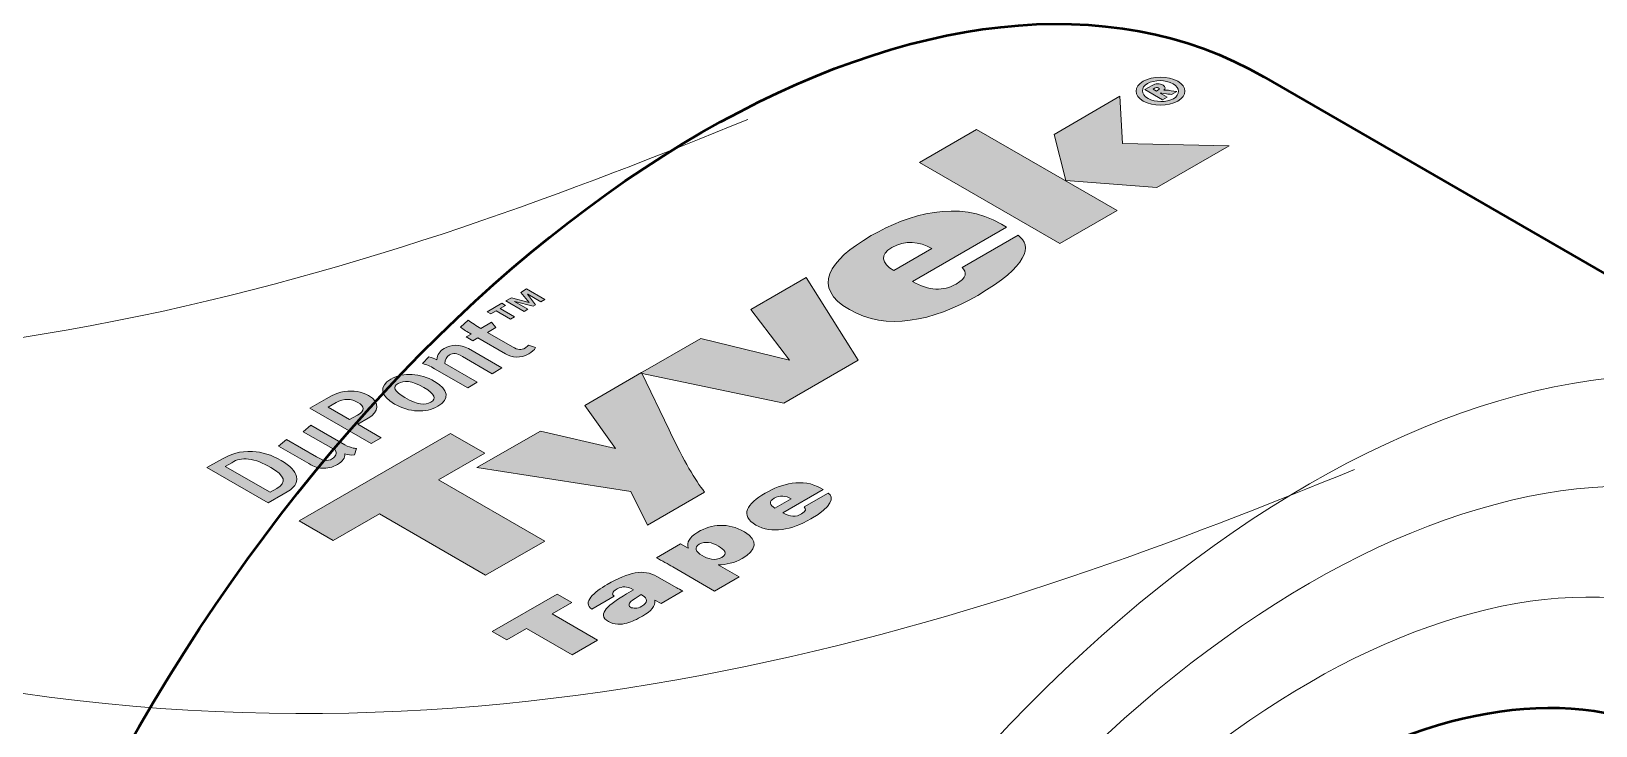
# Model space of a CAD drawing. Extents: x -1140 to 5605, y -816 to 1734.
# Drawn here: x 3571.2 to 3631.4, y 1371.2 to 1398 of the extents above; entities that cross this region are included whole.
import ezdxf

# ---------------------------------------------------------------- set-up
doc = ezdxf.new("R2010")
doc.units = 0
doc.header["$MEASUREMENT"] = 0
for name, color, linetype, lineweight in [('G-ANNO-TTLB', 7, 'Continuous', 0), ('LOGOS', 7, 'Continuous', 0), ('TYVEK', 7, 'Continuous', 0)]:
    doc.layers.add(name, color=color, linetype=linetype, lineweight=lineweight)

# ---------------------------------------------------------------- blocks, each defined once
blk = doc.blocks.new('Block_44')
at = {"layer": 'LOGOS', "true_color": 0x17477e, "transparency": 33554687}
h = blk.add_hatch(color=156, dxfattribs=at)
h.dxf.hatch_style = 2
edge = h.paths.add_edge_path()
edge.add_spline(control_points=[(3590.785, 1387.549), (3590.785, 1387.549), (3590.273, 1387.844), (3590.273, 1387.844), (3590.273, 1387.844), (3590.263, 1387.839), (3590.263, 1387.839), (3590.263, 1387.839), (3590.579, 1387.428), (3590.579, 1387.428), (3590.579, 1387.428), (3590.484, 1387.373), (3590.484, 1387.373), (3590.484, 1387.373), (3589.782, 1387.559), (3589.782, 1387.559), (3589.782, 1387.559), (3589.772, 1387.553), (3589.772, 1387.553), (3589.772, 1387.553), (3590.283, 1387.258), (3590.283, 1387.258), (3590.283, 1387.258), (3590.133, 1387.173), (3590.133, 1387.173), (3590.133, 1387.173), (3589.431, 1387.579), (3589.431, 1387.579), (3589.431, 1387.579), (3589.647, 1387.699), (3589.647, 1387.699), (3589.647, 1387.699), (3590.329, 1387.523), (3590.329, 1387.523), (3590.329, 1387.523), (3590.013, 1387.909), (3590.013, 1387.909), (3590.013, 1387.909), (3590.233, 1388.04), (3590.233, 1388.04), (3590.233, 1388.04), (3590.935, 1387.639), (3590.935, 1387.639), (3590.935, 1387.639), (3590.785, 1387.549), (3590.785, 1387.549)], knot_values=[0, 0, 0, 0, 1, 1, 1, 2, 2, 2, 3, 3, 3, 4, 4, 4, 5, 5, 5, 6, 6, 6, 7, 7, 7, 8, 8, 8, 9, 9, 9, 10, 10, 10, 11, 11, 11, 12, 12, 12, 13, 13, 13, 14, 14, 14, 15, 15, 15, 15], degree=3, periodic=0)
edge = h.paths.add_edge_path()
edge.add_spline(control_points=[(3589.211, 1387.288), (3589.211, 1387.288), (3589.772, 1386.962), (3589.772, 1386.962), (3589.772, 1386.962), (3589.617, 1386.872), (3589.617, 1386.872), (3589.617, 1386.872), (3589.06, 1387.198), (3589.06, 1387.198), (3589.06, 1387.198), (3588.85, 1387.077), (3588.85, 1387.077), (3588.85, 1387.077), (3588.709, 1387.158), (3588.709, 1387.158), (3588.709, 1387.158), (3589.281, 1387.489), (3589.281, 1387.489), (3589.281, 1387.489), (3589.421, 1387.408), (3589.421, 1387.408), (3589.421, 1387.408), (3589.211, 1387.288), (3589.211, 1387.288)], knot_values=[0, 0, 0, 0, 1, 1, 1, 2, 2, 2, 3, 3, 3, 4, 4, 4, 5, 5, 5, 6, 6, 6, 7, 7, 7, 8, 8, 8, 8], degree=3, periodic=0)
h = blk.add_hatch(color=156, dxfattribs=at)
h.dxf.hatch_style = 2
edge = h.paths.add_edge_path()
edge.add_spline(control_points=[(3590.318, 1385.548), (3589.983, 1385.353), (3589.672, 1385.403), (3589.426, 1385.543), (3589.426, 1385.543), (3588.358, 1386.155), (3588.358, 1386.155), (3588.358, 1386.155), (3588.168, 1386.045), (3588.168, 1386.045), (3588.168, 1386.045), (3587.912, 1386.195), (3587.912, 1386.195), (3587.912, 1386.195), (3588.098, 1386.305), (3588.098, 1386.305), (3587.957, 1386.39), (3587.807, 1386.481), (3587.692, 1386.566), (3587.692, 1386.566), (3587.987, 1386.837), (3587.987, 1386.837), (3588.108, 1386.747), (3588.298, 1386.616), (3588.474, 1386.521), (3588.474, 1386.521), (3588.885, 1386.762), (3588.885, 1386.762), (3588.885, 1386.762), (3589.045, 1386.556), (3589.045, 1386.556), (3589.045, 1386.556), (3588.729, 1386.37), (3588.729, 1386.37), (3588.729, 1386.37), (3589.692, 1385.814), (3589.692, 1385.814), (3589.907, 1385.689), (3590.018, 1385.679), (3590.183, 1385.774), (3590.233, 1385.804), (3590.263, 1385.834), (3590.308, 1385.884), (3590.308, 1385.884), (3590.579, 1385.784), (3590.579, 1385.784), (3590.519, 1385.689), (3590.434, 1385.614), (3590.318, 1385.548)], knot_values=[0, 0, 0, 0, 1, 1, 1, 2, 2, 2, 3, 3, 3, 4, 4, 4, 5, 5, 5, 6, 6, 6, 7, 7, 7, 8, 8, 8, 9, 9, 9, 10, 10, 10, 11, 11, 11, 12, 12, 12, 13, 13, 13, 14, 14, 14, 15, 15, 15, 16, 16, 16, 16], degree=3, periodic=0)
h = blk.add_hatch(color=156, dxfattribs=at)
h.dxf.hatch_style = 2
edge = h.paths.add_edge_path()
edge.add_spline(control_points=[(3588.91, 1384.781), (3588.91, 1384.781), (3587.762, 1385.443), (3587.762, 1385.443), (3587.531, 1385.578), (3587.411, 1385.584), (3587.265, 1385.503), (3587.16, 1385.443), (3587.085, 1385.303), (3587.085, 1385.172), (3587.085, 1385.172), (3588.333, 1384.451), (3588.333, 1384.451), (3588.333, 1384.451), (3587.967, 1384.24), (3587.967, 1384.24), (3587.967, 1384.24), (3586.694, 1384.972), (3586.694, 1384.972), (3586.513, 1385.077), (3586.393, 1385.127), (3586.223, 1385.167), (3586.223, 1385.167), (3586.468, 1385.423), (3586.468, 1385.423), (3586.589, 1385.403), (3586.684, 1385.368), (3586.774, 1385.313), (3586.804, 1385.513), (3586.885, 1385.654), (3587.065, 1385.754), (3587.331, 1385.909), (3587.677, 1385.924), (3587.992, 1385.744), (3587.992, 1385.744), (3589.281, 1385.002), (3589.281, 1385.002), (3589.281, 1385.002), (3588.91, 1384.781), (3588.91, 1384.781)], knot_values=[0, 0, 0, 0, 1, 1, 1, 2, 2, 2, 3, 3, 3, 4, 4, 4, 5, 5, 5, 6, 6, 6, 7, 7, 7, 8, 8, 8, 9, 9, 9, 10, 10, 10, 11, 11, 11, 12, 12, 12, 13, 13, 13, 13], degree=3, periodic=0)
h = blk.add_hatch(color=156, dxfattribs=at)
h.dxf.hatch_style = 2
edge = h.paths.add_edge_path()
edge.add_spline(control_points=[(3585.29, 1384.405), (3585.05, 1384.265), (3585.13, 1384.105), (3585.551, 1383.864), (3586.047, 1383.573), (3586.323, 1383.563), (3586.549, 1383.688), (3586.769, 1383.819), (3586.714, 1383.994), (3586.283, 1384.245), (3585.792, 1384.526), (3585.511, 1384.531), (3585.29, 1384.405)], knot_values=[0, 0, 0, 0, 1, 1, 1, 2, 2, 2, 3, 3, 3, 4, 4, 4, 4], degree=3, periodic=0)
edge = h.paths.add_edge_path()
edge.add_spline(control_points=[(3586.819, 1383.528), (3586.353, 1383.257), (3585.711, 1383.292), (3585.155, 1383.613), (3584.604, 1383.929), (3584.548, 1384.305), (3585.004, 1384.571), (3585.496, 1384.851), (3586.143, 1384.801), (3586.684, 1384.485), (3587.235, 1384.17), (3587.285, 1383.799), (3586.819, 1383.528)], knot_values=[0, 0, 0, 0, 1, 1, 1, 2, 2, 2, 3, 3, 3, 4, 4, 4, 4], degree=3, periodic=0)
h = blk.add_hatch(color=156, dxfattribs=at)
h.dxf.hatch_style = 2
edge = h.paths.add_edge_path()
edge.add_spline(control_points=[(3583.34, 1383.794), (3583.195, 1383.794), (3583.054, 1383.759), (3582.899, 1383.668), (3582.899, 1383.668), (3582.593, 1383.493), (3582.593, 1383.493), (3582.593, 1383.493), (3583.42, 1383.017), (3583.42, 1383.017), (3583.42, 1383.017), (3583.726, 1383.192), (3583.726, 1383.192), (3584.017, 1383.363), (3584.017, 1383.513), (3583.736, 1383.678), (3583.606, 1383.754), (3583.475, 1383.789), (3583.34, 1383.794)], knot_values=[0, 0, 0, 0, 1, 1, 1, 2, 2, 2, 3, 3, 3, 4, 4, 4, 5, 5, 5, 6, 6, 6, 6], degree=3, periodic=0)
edge = h.paths.add_edge_path()
edge.add_spline(control_points=[(3584.132, 1383.067), (3584.132, 1383.067), (3583.736, 1382.836), (3583.736, 1382.836), (3583.736, 1382.836), (3584.634, 1382.315), (3584.634, 1382.315), (3584.634, 1382.315), (3584.247, 1382.094), (3584.247, 1382.094), (3584.247, 1382.094), (3581.891, 1383.453), (3581.891, 1383.453), (3581.891, 1383.453), (3582.518, 1383.814), (3582.518, 1383.814), (3582.864, 1384.014), (3583.019, 1384.065), (3583.23, 1384.095), (3583.561, 1384.145), (3583.887, 1384.089), (3584.147, 1383.939), (3584.608, 1383.673), (3584.558, 1383.312), (3584.132, 1383.067)], knot_values=[0, 0, 0, 0, 1, 1, 1, 2, 2, 2, 3, 3, 3, 4, 4, 4, 5, 5, 5, 6, 6, 6, 7, 7, 7, 8, 8, 8, 8], degree=3, periodic=0)
h = blk.add_hatch(color=156, dxfattribs=at)
h.dxf.hatch_style = 2
edge = h.paths.add_edge_path()
edge.add_spline(control_points=[(3583.606, 1381.658), (3583.475, 1381.643), (3583.37, 1381.653), (3583.24, 1381.693), (3583.255, 1381.543), (3583.155, 1381.403), (3582.959, 1381.292), (3582.764, 1381.177), (3582.543, 1381.132), (3582.358, 1381.142), (3582.207, 1381.147), (3582.067, 1381.197), (3581.856, 1381.322), (3581.856, 1381.322), (3580.688, 1381.999), (3580.688, 1381.999), (3580.688, 1381.999), (3580.989, 1382.25), (3580.989, 1382.25), (3580.989, 1382.25), (3582.142, 1381.583), (3582.142, 1381.583), (3582.358, 1381.457), (3582.543, 1381.383), (3582.764, 1381.513), (3582.889, 1381.583), (3582.944, 1381.733), (3582.874, 1381.834), (3582.874, 1381.834), (3581.641, 1382.55), (3581.641, 1382.55), (3581.641, 1382.55), (3581.936, 1382.796), (3581.936, 1382.796), (3581.936, 1382.796), (3583.235, 1382.044), (3583.235, 1382.044), (3583.495, 1381.899), (3583.686, 1381.909), (3583.686, 1381.909), (3583.686, 1381.909), (3583.606, 1381.658), (3583.606, 1381.658)], knot_values=[0, 0, 0, 0, 1, 1, 1, 2, 2, 2, 3, 3, 3, 4, 4, 4, 5, 5, 5, 6, 6, 6, 7, 7, 7, 8, 8, 8, 9, 9, 9, 10, 10, 10, 11, 11, 11, 12, 12, 12, 13, 13, 13, 14, 14, 14, 14], degree=3, periodic=0)
h = blk.add_hatch(color=156, dxfattribs=at)
h.dxf.hatch_style = 2
edge = h.paths.add_edge_path()
edge.add_spline(control_points=[(3579.53, 1381.498), (3579.27, 1381.523), (3579.094, 1381.483), (3578.884, 1381.357), (3578.884, 1381.357), (3578.633, 1381.217), (3578.633, 1381.217), (3578.633, 1381.217), (3580.362, 1380.219), (3580.362, 1380.219), (3580.362, 1380.219), (3580.618, 1380.37), (3580.618, 1380.37), (3581.034, 1380.605), (3580.924, 1380.861), (3580.393, 1381.172), (3580.087, 1381.347), (3579.816, 1381.473), (3579.53, 1381.498)], knot_values=[0, 0, 0, 0, 1, 1, 1, 2, 2, 2, 3, 3, 3, 4, 4, 4, 5, 5, 5, 6, 6, 6, 6], degree=3, periodic=0)
edge = h.paths.add_edge_path()
edge.add_spline(control_points=[(3581.38, 1380.821), (3581.43, 1380.56), (3581.31, 1380.395), (3580.869, 1380.144), (3580.869, 1380.144), (3580.287, 1379.808), (3580.287, 1379.808), (3580.287, 1379.808), (3577.931, 1381.167), (3577.931, 1381.167), (3577.931, 1381.167), (3578.417, 1381.447), (3578.417, 1381.447), (3578.864, 1381.703), (3579.204, 1381.809), (3579.681, 1381.793), (3580.057, 1381.773), (3580.417, 1381.658), (3580.789, 1381.447), (3581.144, 1381.242), (3581.335, 1381.031), (3581.38, 1380.821)], knot_values=[0, 0, 0, 0, 1, 1, 1, 2, 2, 2, 3, 3, 3, 4, 4, 4, 5, 5, 5, 6, 6, 6, 7, 7, 7, 7], degree=3, periodic=0)
at = {"layer": 'LOGOS'}
for points, knots in [([(3589.211, 1387.288), (3589.211, 1387.288), (3589.772, 1386.962), (3589.772, 1386.962), (3589.772, 1386.962), (3589.617, 1386.872), (3589.617, 1386.872), (3589.617, 1386.872), (3589.06, 1387.198), (3589.06, 1387.198), (3589.06, 1387.198), (3588.85, 1387.077), (3588.85, 1387.077), (3588.85, 1387.077), (3588.709, 1387.158), (3588.709, 1387.158), (3588.709, 1387.158), (3589.281, 1387.489), (3589.281, 1387.489), (3589.281, 1387.489), (3589.421, 1387.408), (3589.421, 1387.408), (3589.421, 1387.408), (3589.211, 1387.288), (3589.211, 1387.288)], [0, 0, 0, 0, 1, 1, 1, 2, 2, 2, 3, 3, 3, 4, 4, 4, 5, 5, 5, 6, 6, 6, 7, 7, 7, 8, 8, 8, 8]), ([(3590.785, 1387.549), (3590.785, 1387.549), (3590.273, 1387.844), (3590.273, 1387.844), (3590.273, 1387.844), (3590.263, 1387.839), (3590.263, 1387.839), (3590.263, 1387.839), (3590.579, 1387.428), (3590.579, 1387.428), (3590.579, 1387.428), (3590.484, 1387.373), (3590.484, 1387.373), (3590.484, 1387.373), (3589.782, 1387.559), (3589.782, 1387.559), (3589.782, 1387.559), (3589.772, 1387.553), (3589.772, 1387.553), (3589.772, 1387.553), (3590.283, 1387.258), (3590.283, 1387.258), (3590.283, 1387.258), (3590.133, 1387.173), (3590.133, 1387.173), (3590.133, 1387.173), (3589.431, 1387.579), (3589.431, 1387.579), (3589.431, 1387.579), (3589.647, 1387.699), (3589.647, 1387.699), (3589.647, 1387.699), (3590.329, 1387.523), (3590.329, 1387.523), (3590.329, 1387.523), (3590.013, 1387.909), (3590.013, 1387.909), (3590.013, 1387.909), (3590.233, 1388.04), (3590.233, 1388.04), (3590.233, 1388.04), (3590.935, 1387.639), (3590.935, 1387.639), (3590.935, 1387.639), (3590.785, 1387.549), (3590.785, 1387.549)], [0, 0, 0, 0, 1, 1, 1, 2, 2, 2, 3, 3, 3, 4, 4, 4, 5, 5, 5, 6, 6, 6, 7, 7, 7, 8, 8, 8, 9, 9, 9, 10, 10, 10, 11, 11, 11, 12, 12, 12, 13, 13, 13, 14, 14, 14, 15, 15, 15, 15]), ([(3590.318, 1385.548), (3589.983, 1385.353), (3589.672, 1385.403), (3589.426, 1385.543), (3589.426, 1385.543), (3588.358, 1386.155), (3588.358, 1386.155), (3588.358, 1386.155), (3588.168, 1386.045), (3588.168, 1386.045), (3588.168, 1386.045), (3587.912, 1386.195), (3587.912, 1386.195), (3587.912, 1386.195), (3588.098, 1386.305), (3588.098, 1386.305), (3587.957, 1386.39), (3587.807, 1386.481), (3587.692, 1386.566), (3587.692, 1386.566), (3587.987, 1386.837), (3587.987, 1386.837), (3588.108, 1386.747), (3588.298, 1386.616), (3588.474, 1386.521), (3588.474, 1386.521), (3588.885, 1386.762), (3588.885, 1386.762), (3588.885, 1386.762), (3589.045, 1386.556), (3589.045, 1386.556), (3589.045, 1386.556), (3588.729, 1386.37), (3588.729, 1386.37), (3588.729, 1386.37), (3589.692, 1385.814), (3589.692, 1385.814), (3589.907, 1385.689), (3590.018, 1385.679), (3590.183, 1385.774), (3590.233, 1385.804), (3590.263, 1385.834), (3590.308, 1385.884), (3590.308, 1385.884), (3590.579, 1385.784), (3590.579, 1385.784), (3590.519, 1385.689), (3590.434, 1385.614), (3590.318, 1385.548)], [0, 0, 0, 0, 1, 1, 1, 2, 2, 2, 3, 3, 3, 4, 4, 4, 5, 5, 5, 6, 6, 6, 7, 7, 7, 8, 8, 8, 9, 9, 9, 10, 10, 10, 11, 11, 11, 12, 12, 12, 13, 13, 13, 14, 14, 14, 15, 15, 15, 16, 16, 16, 16]), ([(3588.91, 1384.781), (3588.91, 1384.781), (3587.762, 1385.443), (3587.762, 1385.443), (3587.531, 1385.578), (3587.411, 1385.584), (3587.265, 1385.503), (3587.16, 1385.443), (3587.085, 1385.303), (3587.085, 1385.172), (3587.085, 1385.172), (3588.333, 1384.451), (3588.333, 1384.451), (3588.333, 1384.451), (3587.967, 1384.24), (3587.967, 1384.24), (3587.967, 1384.24), (3586.694, 1384.972), (3586.694, 1384.972), (3586.513, 1385.077), (3586.393, 1385.127), (3586.223, 1385.167), (3586.223, 1385.167), (3586.468, 1385.423), (3586.468, 1385.423), (3586.589, 1385.403), (3586.684, 1385.368), (3586.774, 1385.313), (3586.804, 1385.513), (3586.885, 1385.654), (3587.065, 1385.754), (3587.331, 1385.909), (3587.677, 1385.924), (3587.992, 1385.744), (3587.992, 1385.744), (3589.281, 1385.002), (3589.281, 1385.002), (3589.281, 1385.002), (3588.91, 1384.781), (3588.91, 1384.781)], [0, 0, 0, 0, 1, 1, 1, 2, 2, 2, 3, 3, 3, 4, 4, 4, 5, 5, 5, 6, 6, 6, 7, 7, 7, 8, 8, 8, 9, 9, 9, 10, 10, 10, 11, 11, 11, 12, 12, 12, 13, 13, 13, 13]), ([(3586.819, 1383.528), (3586.353, 1383.257), (3585.711, 1383.292), (3585.155, 1383.613), (3584.604, 1383.929), (3584.548, 1384.305), (3585.004, 1384.571), (3585.496, 1384.851), (3586.143, 1384.801), (3586.684, 1384.485), (3587.235, 1384.17), (3587.285, 1383.799), (3586.819, 1383.528)], [0, 0, 0, 0, 1, 1, 1, 2, 2, 2, 3, 3, 3, 4, 4, 4, 4]), ([(3585.29, 1384.405), (3585.05, 1384.265), (3585.13, 1384.105), (3585.551, 1383.864), (3586.047, 1383.573), (3586.323, 1383.563), (3586.549, 1383.688), (3586.769, 1383.819), (3586.714, 1383.994), (3586.283, 1384.245), (3585.792, 1384.526), (3585.511, 1384.531), (3585.29, 1384.405)], [0, 0, 0, 0, 1, 1, 1, 2, 2, 2, 3, 3, 3, 4, 4, 4, 4]), ([(3584.132, 1383.067), (3584.132, 1383.067), (3583.736, 1382.836), (3583.736, 1382.836), (3583.736, 1382.836), (3584.634, 1382.315), (3584.634, 1382.315), (3584.634, 1382.315), (3584.247, 1382.094), (3584.247, 1382.094), (3584.247, 1382.094), (3581.891, 1383.453), (3581.891, 1383.453), (3581.891, 1383.453), (3582.518, 1383.814), (3582.518, 1383.814), (3582.864, 1384.014), (3583.019, 1384.065), (3583.23, 1384.095), (3583.561, 1384.145), (3583.887, 1384.089), (3584.147, 1383.939), (3584.608, 1383.673), (3584.558, 1383.312), (3584.132, 1383.067)], [0, 0, 0, 0, 1, 1, 1, 2, 2, 2, 3, 3, 3, 4, 4, 4, 5, 5, 5, 6, 6, 6, 7, 7, 7, 8, 8, 8, 8]), ([(3583.34, 1383.794), (3583.195, 1383.794), (3583.054, 1383.759), (3582.899, 1383.668), (3582.899, 1383.668), (3582.593, 1383.493), (3582.593, 1383.493), (3582.593, 1383.493), (3583.42, 1383.017), (3583.42, 1383.017), (3583.42, 1383.017), (3583.726, 1383.192), (3583.726, 1383.192), (3584.017, 1383.363), (3584.017, 1383.513), (3583.736, 1383.678), (3583.606, 1383.754), (3583.475, 1383.789), (3583.34, 1383.794)], [0, 0, 0, 0, 1, 1, 1, 2, 2, 2, 3, 3, 3, 4, 4, 4, 5, 5, 5, 6, 6, 6, 6]), ([(3583.606, 1381.658), (3583.475, 1381.643), (3583.37, 1381.653), (3583.24, 1381.693), (3583.255, 1381.543), (3583.155, 1381.403), (3582.959, 1381.292), (3582.764, 1381.177), (3582.543, 1381.132), (3582.358, 1381.142), (3582.207, 1381.147), (3582.067, 1381.197), (3581.856, 1381.322), (3581.856, 1381.322), (3580.688, 1381.999), (3580.688, 1381.999), (3580.688, 1381.999), (3580.989, 1382.25), (3580.989, 1382.25), (3580.989, 1382.25), (3582.142, 1381.583), (3582.142, 1381.583), (3582.358, 1381.457), (3582.543, 1381.383), (3582.764, 1381.513), (3582.889, 1381.583), (3582.944, 1381.733), (3582.874, 1381.834), (3582.874, 1381.834), (3581.641, 1382.55), (3581.641, 1382.55), (3581.641, 1382.55), (3581.936, 1382.796), (3581.936, 1382.796), (3581.936, 1382.796), (3583.235, 1382.044), (3583.235, 1382.044), (3583.495, 1381.899), (3583.686, 1381.909), (3583.686, 1381.909), (3583.686, 1381.909), (3583.606, 1381.658), (3583.606, 1381.658)], [0, 0, 0, 0, 1, 1, 1, 2, 2, 2, 3, 3, 3, 4, 4, 4, 5, 5, 5, 6, 6, 6, 7, 7, 7, 8, 8, 8, 9, 9, 9, 10, 10, 10, 11, 11, 11, 12, 12, 12, 13, 13, 13, 14, 14, 14, 14]), ([(3581.38, 1380.821), (3581.43, 1380.56), (3581.31, 1380.395), (3580.869, 1380.144), (3580.869, 1380.144), (3580.287, 1379.808), (3580.287, 1379.808), (3580.287, 1379.808), (3577.931, 1381.167), (3577.931, 1381.167), (3577.931, 1381.167), (3578.417, 1381.447), (3578.417, 1381.447), (3578.864, 1381.703), (3579.204, 1381.809), (3579.681, 1381.793), (3580.057, 1381.773), (3580.417, 1381.658), (3580.789, 1381.447), (3581.144, 1381.242), (3581.335, 1381.031), (3581.38, 1380.821)], [0, 0, 0, 0, 1, 1, 1, 2, 2, 2, 3, 3, 3, 4, 4, 4, 5, 5, 5, 6, 6, 6, 7, 7, 7, 7]), ([(3579.53, 1381.498), (3579.27, 1381.523), (3579.094, 1381.483), (3578.884, 1381.357), (3578.884, 1381.357), (3578.633, 1381.217), (3578.633, 1381.217), (3578.633, 1381.217), (3580.362, 1380.219), (3580.362, 1380.219), (3580.362, 1380.219), (3580.618, 1380.37), (3580.618, 1380.37), (3581.034, 1380.605), (3580.924, 1380.861), (3580.393, 1381.172), (3580.087, 1381.347), (3579.816, 1381.473), (3579.53, 1381.498)], [0, 0, 0, 0, 1, 1, 1, 2, 2, 2, 3, 3, 3, 4, 4, 4, 5, 5, 5, 6, 6, 6, 6])]:
    blk.add_open_spline(points, degree=3, knots=knots, dxfattribs=at)
blk = doc.blocks.new('Block_45')
at = {"layer": 'LOGOS', "true_color": 0x17477e, "transparency": 33554687}
h = blk.add_hatch(color=156, dxfattribs=at)
h.dxf.hatch_style = 2
edge = h.paths.add_edge_path()
edge.add_spline(control_points=[(3600.415, 1379.969), (3600.209, 1380.089), (3599.969, 1380.114), (3599.758, 1379.989), (3599.553, 1379.874), (3599.573, 1379.728), (3599.788, 1379.608), (3599.788, 1379.608), (3600.415, 1379.969), (3600.415, 1379.969)], knot_values=[0, 0, 0, 0, 1, 1, 1, 2, 2, 2, 3, 3, 3, 3], degree=3, periodic=0)
edge = h.paths.add_edge_path()
edge.add_spline(control_points=[(3600.094, 1379.427), (3600.37, 1379.272), (3600.6, 1379.262), (3600.811, 1379.387), (3600.996, 1379.492), (3600.992, 1379.583), (3600.911, 1379.658), (3600.911, 1379.658), (3601.834, 1380.189), (3601.834, 1380.189), (3602.074, 1380.019), (3602.004, 1379.678), (3601.172, 1379.197), (3600.42, 1378.766), (3599.663, 1378.615), (3599.051, 1378.961), (3598.425, 1379.327), (3598.705, 1379.773), (3599.417, 1380.189), (3600.029, 1380.54), (3600.851, 1380.786), (3601.558, 1380.375), (3601.558, 1380.375), (3601.643, 1380.325), (3601.643, 1380.325), (3601.643, 1380.325), (3600.094, 1379.427), (3600.094, 1379.427)], knot_values=[0, 0, 0, 0, 1, 1, 1, 2, 2, 2, 3, 3, 3, 4, 4, 4, 5, 5, 5, 6, 6, 6, 7, 7, 7, 8, 8, 8, 9, 9, 9, 9], degree=3, periodic=0)
h = blk.add_hatch(color=156, dxfattribs=at)
h.dxf.hatch_style = 2
edge = h.paths.add_edge_path()
edge.add_spline(control_points=[(3597.738, 1377.713), (3597.998, 1377.863), (3597.828, 1378.024), (3597.618, 1378.149), (3597.362, 1378.294), (3597.091, 1378.349), (3596.871, 1378.219), (3596.67, 1378.104), (3596.73, 1377.933), (3596.991, 1377.788), (3597.201, 1377.663), (3597.477, 1377.562), (3597.738, 1377.713)], knot_values=[0, 0, 0, 0, 1, 1, 1, 2, 2, 2, 3, 3, 3, 4, 4, 4, 4], degree=3, periodic=0)
edge = h.paths.add_edge_path()
edge.add_spline(control_points=[(3595.853, 1377.352), (3595.687, 1377.452), (3595.437, 1377.593), (3595.226, 1377.693), (3595.226, 1377.693), (3596.154, 1378.234), (3596.154, 1378.234), (3596.154, 1378.234), (3596.445, 1378.074), (3596.445, 1378.074), (3596.445, 1378.074), (3596.449, 1378.084), (3596.449, 1378.084), (3596.389, 1378.279), (3596.469, 1378.485), (3596.825, 1378.69), (3597.362, 1378.996), (3597.974, 1379.066), (3598.61, 1378.7), (3599.177, 1378.375), (3599.066, 1377.983), (3598.525, 1377.673), (3598.234, 1377.502), (3597.908, 1377.432), (3597.608, 1377.432), (3597.608, 1377.432), (3598.41, 1376.966), (3598.41, 1376.966), (3598.41, 1376.966), (3597.467, 1376.42), (3597.467, 1376.42), (3597.467, 1376.42), (3595.853, 1377.352), (3595.853, 1377.352)], knot_values=[0, 0, 0, 0, 1, 1, 1, 2, 2, 2, 3, 3, 3, 4, 4, 4, 5, 5, 5, 6, 6, 6, 7, 7, 7, 8, 8, 8, 9, 9, 9, 10, 10, 10, 11, 11, 11, 11], degree=3, periodic=0)
h = blk.add_hatch(color=156, dxfattribs=at)
h.dxf.hatch_style = 2
edge = h.paths.add_edge_path()
edge.add_spline(control_points=[(3594.524, 1376.214), (3594.164, 1376.008), (3594.103, 1375.878), (3594.234, 1375.798), (3594.324, 1375.748), (3594.494, 1375.738), (3594.66, 1375.833), (3594.896, 1375.968), (3594.89, 1376.144), (3594.695, 1376.254), (3594.695, 1376.254), (3594.645, 1376.284), (3594.645, 1376.284), (3594.645, 1376.284), (3594.524, 1376.214), (3594.524, 1376.214)], knot_values=[0, 0, 0, 0, 1, 1, 1, 2, 2, 2, 3, 3, 3, 4, 4, 4, 5, 5, 5, 5], degree=3, periodic=0)
edge = h.paths.add_edge_path()
edge.add_spline(control_points=[(3592.745, 1375.728), (3592.549, 1375.853), (3592.569, 1376.018), (3592.705, 1376.189), (3592.84, 1376.359), (3593.086, 1376.53), (3593.336, 1376.675), (3594.179, 1377.161), (3594.73, 1377.277), (3595.246, 1376.981), (3595.246, 1376.981), (3596.008, 1376.54), (3596.008, 1376.54), (3596.069, 1376.505), (3596.144, 1376.47), (3596.249, 1376.43), (3596.249, 1376.43), (3595.407, 1375.943), (3595.407, 1375.943), (3595.407, 1375.943), (3595.161, 1376.068), (3595.161, 1376.068), (3595.206, 1375.833), (3595.026, 1375.652), (3594.695, 1375.457), (3594.494, 1375.342), (3594.279, 1375.231), (3594.093, 1375.186), (3593.873, 1375.126), (3593.597, 1375.126), (3593.381, 1375.246), (3592.9, 1375.527), (3593.411, 1375.923), (3594.078, 1376.309), (3594.078, 1376.309), (3594.339, 1376.464), (3594.339, 1376.464), (3594.339, 1376.464), (3594.249, 1376.515), (3594.249, 1376.515), (3594.113, 1376.59), (3593.923, 1376.62), (3593.712, 1376.5), (3593.497, 1376.379), (3593.517, 1376.284), (3593.602, 1376.219), (3593.602, 1376.219), (3592.745, 1375.728), (3592.745, 1375.728)], knot_values=[0, 0, 0, 0, 1, 1, 1, 2, 2, 2, 3, 3, 3, 4, 4, 4, 5, 5, 5, 6, 6, 6, 7, 7, 7, 8, 8, 8, 9, 9, 9, 10, 10, 10, 11, 11, 11, 12, 12, 12, 13, 13, 13, 14, 14, 14, 15, 15, 15, 16, 16, 16, 16], degree=3, periodic=0)
h = blk.add_hatch(color=156, dxfattribs=at)
h.dxf.hatch_style = 2
edge = h.paths.add_edge_path()
edge.add_spline(control_points=[(3590.233, 1374.976), (3590.233, 1374.976), (3589.476, 1374.539), (3589.476, 1374.539), (3589.476, 1374.539), (3588.91, 1374.865), (3588.91, 1374.865), (3588.91, 1374.865), (3591.406, 1376.304), (3591.406, 1376.304), (3591.406, 1376.304), (3591.968, 1375.978), (3591.968, 1375.978), (3591.968, 1375.978), (3591.211, 1375.542), (3591.211, 1375.542), (3591.211, 1375.542), (3592.96, 1374.529), (3592.96, 1374.529), (3592.96, 1374.529), (3591.988, 1373.968), (3591.988, 1373.968), (3591.988, 1373.968), (3590.233, 1374.976), (3590.233, 1374.976)], knot_values=[0, 0, 0, 0, 1, 1, 1, 2, 2, 2, 3, 3, 3, 4, 4, 4, 5, 5, 5, 6, 6, 6, 7, 7, 7, 8, 8, 8, 8], degree=3, periodic=0)
at = {"layer": 'LOGOS'}
for points, knots in [([(3600.094, 1379.427), (3600.37, 1379.272), (3600.6, 1379.262), (3600.811, 1379.387), (3600.996, 1379.492), (3600.992, 1379.583), (3600.911, 1379.658), (3600.911, 1379.658), (3601.834, 1380.189), (3601.834, 1380.189), (3602.074, 1380.019), (3602.004, 1379.678), (3601.172, 1379.197), (3600.42, 1378.766), (3599.663, 1378.615), (3599.051, 1378.961), (3598.425, 1379.327), (3598.705, 1379.773), (3599.417, 1380.189), (3600.029, 1380.54), (3600.851, 1380.786), (3601.558, 1380.375), (3601.558, 1380.375), (3601.643, 1380.325), (3601.643, 1380.325), (3601.643, 1380.325), (3600.094, 1379.427), (3600.094, 1379.427)], [0, 0, 0, 0, 1, 1, 1, 2, 2, 2, 3, 3, 3, 4, 4, 4, 5, 5, 5, 6, 6, 6, 7, 7, 7, 8, 8, 8, 9, 9, 9, 9]), ([(3600.415, 1379.969), (3600.209, 1380.089), (3599.969, 1380.114), (3599.758, 1379.989), (3599.553, 1379.874), (3599.573, 1379.728), (3599.788, 1379.608), (3599.788, 1379.608), (3600.415, 1379.969), (3600.415, 1379.969)], [0, 0, 0, 0, 1, 1, 1, 2, 2, 2, 3, 3, 3, 3]), ([(3595.853, 1377.352), (3595.687, 1377.452), (3595.437, 1377.593), (3595.226, 1377.693), (3595.226, 1377.693), (3596.154, 1378.234), (3596.154, 1378.234), (3596.154, 1378.234), (3596.445, 1378.074), (3596.445, 1378.074), (3596.445, 1378.074), (3596.449, 1378.084), (3596.449, 1378.084), (3596.389, 1378.279), (3596.469, 1378.485), (3596.825, 1378.69), (3597.362, 1378.996), (3597.974, 1379.066), (3598.61, 1378.7), (3599.177, 1378.375), (3599.066, 1377.983), (3598.525, 1377.673), (3598.234, 1377.502), (3597.908, 1377.432), (3597.608, 1377.432), (3597.608, 1377.432), (3598.41, 1376.966), (3598.41, 1376.966), (3598.41, 1376.966), (3597.467, 1376.42), (3597.467, 1376.42), (3597.467, 1376.42), (3595.853, 1377.352), (3595.853, 1377.352)], [0, 0, 0, 0, 1, 1, 1, 2, 2, 2, 3, 3, 3, 4, 4, 4, 5, 5, 5, 6, 6, 6, 7, 7, 7, 8, 8, 8, 9, 9, 9, 10, 10, 10, 11, 11, 11, 11]), ([(3597.738, 1377.713), (3597.998, 1377.863), (3597.828, 1378.024), (3597.618, 1378.149), (3597.362, 1378.294), (3597.091, 1378.349), (3596.871, 1378.219), (3596.67, 1378.104), (3596.73, 1377.933), (3596.991, 1377.788), (3597.201, 1377.663), (3597.477, 1377.562), (3597.738, 1377.713)], [0, 0, 0, 0, 1, 1, 1, 2, 2, 2, 3, 3, 3, 4, 4, 4, 4]), ([(3592.745, 1375.728), (3592.549, 1375.853), (3592.569, 1376.018), (3592.705, 1376.189), (3592.84, 1376.359), (3593.086, 1376.53), (3593.336, 1376.675), (3594.179, 1377.161), (3594.73, 1377.277), (3595.246, 1376.981), (3595.246, 1376.981), (3596.008, 1376.54), (3596.008, 1376.54), (3596.069, 1376.505), (3596.144, 1376.47), (3596.249, 1376.43), (3596.249, 1376.43), (3595.407, 1375.943), (3595.407, 1375.943), (3595.407, 1375.943), (3595.161, 1376.068), (3595.161, 1376.068), (3595.206, 1375.833), (3595.026, 1375.652), (3594.695, 1375.457), (3594.494, 1375.342), (3594.279, 1375.231), (3594.093, 1375.186), (3593.873, 1375.126), (3593.597, 1375.126), (3593.381, 1375.246), (3592.9, 1375.527), (3593.411, 1375.923), (3594.078, 1376.309), (3594.078, 1376.309), (3594.339, 1376.464), (3594.339, 1376.464), (3594.339, 1376.464), (3594.249, 1376.515), (3594.249, 1376.515), (3594.113, 1376.59), (3593.923, 1376.62), (3593.712, 1376.5), (3593.497, 1376.379), (3593.517, 1376.284), (3593.602, 1376.219), (3593.602, 1376.219), (3592.745, 1375.728), (3592.745, 1375.728)], [0, 0, 0, 0, 1, 1, 1, 2, 2, 2, 3, 3, 3, 4, 4, 4, 5, 5, 5, 6, 6, 6, 7, 7, 7, 8, 8, 8, 9, 9, 9, 10, 10, 10, 11, 11, 11, 12, 12, 12, 13, 13, 13, 14, 14, 14, 15, 15, 15, 16, 16, 16, 16]), ([(3590.233, 1374.976), (3590.233, 1374.976), (3589.476, 1374.539), (3589.476, 1374.539), (3589.476, 1374.539), (3588.91, 1374.865), (3588.91, 1374.865), (3588.91, 1374.865), (3591.406, 1376.304), (3591.406, 1376.304), (3591.406, 1376.304), (3591.968, 1375.978), (3591.968, 1375.978), (3591.968, 1375.978), (3591.211, 1375.542), (3591.211, 1375.542), (3591.211, 1375.542), (3592.96, 1374.529), (3592.96, 1374.529), (3592.96, 1374.529), (3591.988, 1373.968), (3591.988, 1373.968), (3591.988, 1373.968), (3590.233, 1374.976), (3590.233, 1374.976)], [0, 0, 0, 0, 1, 1, 1, 2, 2, 2, 3, 3, 3, 4, 4, 4, 5, 5, 5, 6, 6, 6, 7, 7, 7, 8, 8, 8, 8]), ([(3594.524, 1376.214), (3594.164, 1376.008), (3594.103, 1375.878), (3594.234, 1375.798), (3594.324, 1375.748), (3594.494, 1375.738), (3594.66, 1375.833), (3594.896, 1375.968), (3594.89, 1376.144), (3594.695, 1376.254), (3594.695, 1376.254), (3594.645, 1376.284), (3594.645, 1376.284), (3594.645, 1376.284), (3594.524, 1376.214), (3594.524, 1376.214)], [0, 0, 0, 0, 1, 1, 1, 2, 2, 2, 3, 3, 3, 4, 4, 4, 5, 5, 5, 5])]:
    blk.add_open_spline(points, degree=3, knots=knots, dxfattribs=at)
blk = doc.blocks.new('Block_47')
at = {"layer": 'LOGOS', "true_color": 0x17477e, "transparency": 33554687}
h = blk.add_hatch(color=156, dxfattribs=at)
h.dxf.hatch_style = 2
edge = h.paths.add_edge_path()
edge.add_spline(control_points=[(3594.88, 1378.961), (3594.88, 1378.961), (3594.244, 1380.254), (3594.244, 1380.254), (3594.244, 1380.254), (3588.318, 1381.167), (3588.318, 1381.167), (3588.318, 1381.167), (3590.76, 1382.576), (3590.76, 1382.576), (3590.76, 1382.576), (3593.647, 1381.909), (3593.647, 1381.909), (3593.647, 1381.909), (3592.469, 1383.563), (3592.469, 1383.563), (3592.469, 1383.563), (3594.65, 1384.821), (3594.65, 1384.821), (3594.65, 1384.821), (3595.713, 1382.621), (3595.713, 1382.621), (3596.319, 1381.367), (3596.695, 1380.721), (3597.081, 1380.229), (3597.081, 1380.229), (3594.88, 1378.961), (3594.88, 1378.961)], knot_values=[0, 0, 0, 0, 1, 1, 1, 2, 2, 2, 3, 3, 3, 4, 4, 4, 5, 5, 5, 6, 6, 6, 7, 7, 7, 8, 8, 8, 9, 9, 9, 9], degree=3, periodic=0)
h = blk.add_hatch(color=156, dxfattribs=at)
h.dxf.hatch_style = 2
edge = h.paths.add_edge_path()
edge.add_spline(control_points=[(3584.568, 1379.387), (3584.568, 1379.387), (3582.794, 1378.365), (3582.794, 1378.365), (3582.794, 1378.365), (3581.48, 1379.122), (3581.48, 1379.122), (3581.48, 1379.122), (3587.301, 1382.485), (3587.301, 1382.485), (3587.301, 1382.485), (3588.619, 1381.723), (3588.619, 1381.723), (3588.619, 1381.723), (3586.844, 1380.701), (3586.844, 1380.701), (3586.844, 1380.701), (3590.93, 1378.345), (3590.93, 1378.345), (3590.93, 1378.345), (3588.654, 1377.026), (3588.654, 1377.026), (3588.654, 1377.026), (3584.568, 1379.387), (3584.568, 1379.387)], knot_values=[0, 0, 0, 0, 1, 1, 1, 2, 2, 2, 3, 3, 3, 4, 4, 4, 5, 5, 5, 6, 6, 6, 7, 7, 7, 8, 8, 8, 8], degree=3, periodic=0)
at = {"layer": 'LOGOS'}
for points, knots in [([(3594.88, 1378.961), (3594.88, 1378.961), (3594.244, 1380.254), (3594.244, 1380.254), (3594.244, 1380.254), (3588.318, 1381.167), (3588.318, 1381.167), (3588.318, 1381.167), (3590.76, 1382.576), (3590.76, 1382.576), (3590.76, 1382.576), (3593.647, 1381.909), (3593.647, 1381.909), (3593.647, 1381.909), (3592.469, 1383.563), (3592.469, 1383.563), (3592.469, 1383.563), (3594.65, 1384.821), (3594.65, 1384.821), (3594.65, 1384.821), (3595.713, 1382.621), (3595.713, 1382.621), (3596.319, 1381.367), (3596.695, 1380.721), (3597.081, 1380.229), (3597.081, 1380.229), (3594.88, 1378.961), (3594.88, 1378.961)], [0, 0, 0, 0, 1, 1, 1, 2, 2, 2, 3, 3, 3, 4, 4, 4, 5, 5, 5, 6, 6, 6, 7, 7, 7, 8, 8, 8, 9, 9, 9, 9]), ([(3584.568, 1379.387), (3584.568, 1379.387), (3582.794, 1378.365), (3582.794, 1378.365), (3582.794, 1378.365), (3581.48, 1379.122), (3581.48, 1379.122), (3581.48, 1379.122), (3587.301, 1382.485), (3587.301, 1382.485), (3587.301, 1382.485), (3588.619, 1381.723), (3588.619, 1381.723), (3588.619, 1381.723), (3586.844, 1380.701), (3586.844, 1380.701), (3586.844, 1380.701), (3590.93, 1378.345), (3590.93, 1378.345), (3590.93, 1378.345), (3588.654, 1377.026), (3588.654, 1377.026), (3588.654, 1377.026), (3584.568, 1379.387), (3584.568, 1379.387)], [0, 0, 0, 0, 1, 1, 1, 2, 2, 2, 3, 3, 3, 4, 4, 4, 5, 5, 5, 6, 6, 6, 7, 7, 7, 8, 8, 8, 8])]:
    blk.add_open_spline(points, degree=3, knots=knots, dxfattribs=at)
blk = doc.blocks.new('Block_46')
at = {"layer": 'LOGOS', "true_color": 0x17477e, "transparency": 33554687}
h = blk.add_hatch(color=156, dxfattribs=at)
h.dxf.hatch_style = 2
edge = h.paths.add_edge_path()
edge.add_spline(control_points=[(3614.386, 1395.76), (3614.386, 1395.76), (3614.336, 1395.73), (3614.336, 1395.73), (3614.336, 1395.73), (3614.472, 1395.65), (3614.472, 1395.65), (3614.472, 1395.65), (3614.517, 1395.68), (3614.517, 1395.68), (3614.587, 1395.72), (3614.587, 1395.745), (3614.537, 1395.77), (3614.487, 1395.8), (3614.442, 1395.795), (3614.386, 1395.76)], knot_values=[0, 0, 0, 0, 1, 1, 1, 2, 2, 2, 3, 3, 3, 4, 4, 4, 5, 5, 5, 5], degree=3, periodic=0)
edge = h.paths.add_edge_path()
edge.add_spline(control_points=[(3615.043, 1395.52), (3614.958, 1395.53), (3614.928, 1395.534), (3614.858, 1395.544), (3614.682, 1395.57), (3614.632, 1395.58), (3614.607, 1395.574), (3614.607, 1395.574), (3614.873, 1395.419), (3614.873, 1395.419), (3614.873, 1395.419), (3614.702, 1395.319), (3614.702, 1395.319), (3614.702, 1395.319), (3614.02, 1395.71), (3614.02, 1395.71), (3614.02, 1395.71), (3614.296, 1395.87), (3614.296, 1395.87), (3614.427, 1395.946), (3614.597, 1395.951), (3614.722, 1395.88), (3614.823, 1395.82), (3614.833, 1395.735), (3614.747, 1395.68), (3614.803, 1395.695), (3614.873, 1395.685), (3614.933, 1395.68), (3615.053, 1395.665), (3615.244, 1395.635), (3615.244, 1395.635), (3615.244, 1395.635), (3615.043, 1395.52), (3615.043, 1395.52)], knot_values=[0, 0, 0, 0, 1, 1, 1, 2, 2, 2, 3, 3, 3, 4, 4, 4, 5, 5, 5, 6, 6, 6, 7, 7, 7, 8, 8, 8, 9, 9, 9, 10, 10, 10, 11, 11, 11, 11], degree=3, periodic=0)
edge = h.paths.add_edge_path()
edge.add_spline(control_points=[(3614.116, 1395.941), (3613.855, 1395.79), (3613.865, 1395.534), (3614.141, 1395.369), (3614.417, 1395.214), (3614.858, 1395.209), (3615.119, 1395.359), (3615.389, 1395.514), (3615.379, 1395.77), (3615.103, 1395.926), (3614.828, 1396.091), (3614.386, 1396.091), (3614.116, 1395.941)], knot_values=[0, 0, 0, 0, 1, 1, 1, 2, 2, 2, 3, 3, 3, 4, 4, 4, 4], degree=3, periodic=0)
edge = h.paths.add_edge_path()
edge.add_spline(control_points=[(3615.284, 1395.269), (3614.918, 1395.058), (3614.326, 1395.058), (3613.96, 1395.269), (3613.594, 1395.479), (3613.594, 1395.82), (3613.955, 1396.031), (3614.326, 1396.241), (3614.918, 1396.241), (3615.284, 1396.031), (3615.65, 1395.82), (3615.65, 1395.479), (3615.284, 1395.269)], knot_values=[0, 0, 0, 0, 1, 1, 1, 2, 2, 2, 3, 3, 3, 4, 4, 4, 4], degree=3, periodic=0)
h = blk.add_hatch(color=156, dxfattribs=at)
h.dxf.hatch_style = 2
edge = h.paths.add_edge_path()
edge.add_spline(control_points=[(3610.978, 1392.211), (3610.978, 1392.211), (3610.526, 1393.985), (3610.526, 1393.985), (3610.526, 1393.985), (3613.063, 1395.454), (3613.063, 1395.454), (3613.063, 1395.454), (3613.163, 1393.635), (3613.163, 1393.635), (3613.163, 1393.635), (3617.264, 1393.544), (3617.264, 1393.544), (3617.264, 1393.544), (3614.487, 1391.94), (3614.487, 1391.94), (3614.487, 1391.94), (3610.978, 1392.211), (3610.978, 1392.211)], knot_values=[0, 0, 0, 0, 1, 1, 1, 2, 2, 2, 3, 3, 3, 4, 4, 4, 5, 5, 5, 6, 6, 6, 6], degree=3, periodic=0)
edge = h.paths.add_edge_path()
edge.add_spline(control_points=[(3605.348, 1392.903), (3605.348, 1392.903), (3607.548, 1394.171), (3607.548, 1394.171), (3607.548, 1394.171), (3612.948, 1391.053), (3612.948, 1391.053), (3612.948, 1391.053), (3610.747, 1389.784), (3610.747, 1389.784), (3610.747, 1389.784), (3605.348, 1392.903), (3605.348, 1392.903)], knot_values=[0, 0, 0, 0, 1, 1, 1, 2, 2, 2, 3, 3, 3, 4, 4, 4, 4], degree=3, periodic=0)
h = blk.add_hatch(color=156, dxfattribs=at)
h.dxf.hatch_style = 2
edge = h.paths.add_edge_path()
edge.add_spline(control_points=[(3605.829, 1389.594), (3605.343, 1389.875), (3604.791, 1389.925), (3604.29, 1389.634), (3603.814, 1389.363), (3603.869, 1389.032), (3604.36, 1388.747), (3604.36, 1388.747), (3605.829, 1389.594), (3605.829, 1389.594)], knot_values=[0, 0, 0, 0, 1, 1, 1, 2, 2, 2, 3, 3, 3, 3], degree=3, periodic=0)
edge = h.paths.add_edge_path()
edge.add_spline(control_points=[(3605.082, 1388.331), (3605.714, 1387.965), (3606.265, 1387.945), (3606.762, 1388.23), (3607.188, 1388.476), (3607.168, 1388.692), (3606.987, 1388.862), (3606.987, 1388.862), (3609.143, 1390.105), (3609.143, 1390.105), (3609.704, 1389.704), (3609.529, 1388.917), (3607.589, 1387.794), (3605.834, 1386.782), (3604.07, 1386.426), (3602.651, 1387.248), (3601.187, 1388.09), (3601.834, 1389.133), (3603.493, 1390.09), (3604.932, 1390.922), (3606.837, 1391.499), (3608.501, 1390.537), (3608.501, 1390.537), (3608.702, 1390.421), (3608.702, 1390.421), (3608.702, 1390.421), (3605.082, 1388.331), (3605.082, 1388.331)], knot_values=[0, 0, 0, 0, 1, 1, 1, 2, 2, 2, 3, 3, 3, 4, 4, 4, 5, 5, 5, 6, 6, 6, 7, 7, 7, 8, 8, 8, 9, 9, 9, 9], degree=3, periodic=0)
h = blk.add_hatch(color=156, dxfattribs=at)
h.dxf.hatch_style = 2
edge = h.paths.add_edge_path()
edge.add_spline(control_points=[(3600.124, 1383.648), (3600.124, 1383.648), (3594.615, 1384.801), (3594.615, 1384.801), (3594.615, 1384.801), (3596.931, 1386.14), (3596.931, 1386.14), (3596.931, 1386.14), (3600.35, 1385.298), (3600.35, 1385.298), (3600.35, 1385.298), (3598.861, 1387.253), (3598.861, 1387.253), (3598.861, 1387.253), (3600.992, 1388.481), (3600.992, 1388.481), (3600.992, 1388.481), (3602.992, 1385.303), (3602.992, 1385.303), (3602.992, 1385.303), (3600.124, 1383.648), (3600.124, 1383.648)], knot_values=[0, 0, 0, 0, 1, 1, 1, 2, 2, 2, 3, 3, 3, 4, 4, 4, 5, 5, 5, 6, 6, 6, 7, 7, 7, 7], degree=3, periodic=0)
at = {"layer": 'LOGOS'}
for points, knots in [([(3615.284, 1395.269), (3614.918, 1395.058), (3614.326, 1395.058), (3613.96, 1395.269), (3613.594, 1395.479), (3613.594, 1395.82), (3613.955, 1396.031), (3614.326, 1396.241), (3614.918, 1396.241), (3615.284, 1396.031), (3615.65, 1395.82), (3615.65, 1395.479), (3615.284, 1395.269)], [0, 0, 0, 0, 1, 1, 1, 2, 2, 2, 3, 3, 3, 4, 4, 4, 4]), ([(3614.116, 1395.941), (3613.855, 1395.79), (3613.865, 1395.534), (3614.141, 1395.369), (3614.417, 1395.214), (3614.858, 1395.209), (3615.119, 1395.359), (3615.389, 1395.514), (3615.379, 1395.77), (3615.103, 1395.926), (3614.828, 1396.091), (3614.386, 1396.091), (3614.116, 1395.941)], [0, 0, 0, 0, 1, 1, 1, 2, 2, 2, 3, 3, 3, 4, 4, 4, 4]), ([(3615.043, 1395.52), (3614.958, 1395.53), (3614.928, 1395.534), (3614.858, 1395.544), (3614.682, 1395.57), (3614.632, 1395.58), (3614.607, 1395.574), (3614.607, 1395.574), (3614.873, 1395.419), (3614.873, 1395.419), (3614.873, 1395.419), (3614.702, 1395.319), (3614.702, 1395.319), (3614.702, 1395.319), (3614.02, 1395.71), (3614.02, 1395.71), (3614.02, 1395.71), (3614.296, 1395.87), (3614.296, 1395.87), (3614.427, 1395.946), (3614.597, 1395.951), (3614.722, 1395.88), (3614.823, 1395.82), (3614.833, 1395.735), (3614.747, 1395.68), (3614.803, 1395.695), (3614.873, 1395.685), (3614.933, 1395.68), (3615.053, 1395.665), (3615.244, 1395.635), (3615.244, 1395.635), (3615.244, 1395.635), (3615.043, 1395.52), (3615.043, 1395.52)], [0, 0, 0, 0, 1, 1, 1, 2, 2, 2, 3, 3, 3, 4, 4, 4, 5, 5, 5, 6, 6, 6, 7, 7, 7, 8, 8, 8, 9, 9, 9, 10, 10, 10, 11, 11, 11, 11]), ([(3610.978, 1392.211), (3610.978, 1392.211), (3610.526, 1393.985), (3610.526, 1393.985), (3610.526, 1393.985), (3613.063, 1395.454), (3613.063, 1395.454), (3613.063, 1395.454), (3613.163, 1393.635), (3613.163, 1393.635), (3613.163, 1393.635), (3617.264, 1393.544), (3617.264, 1393.544), (3617.264, 1393.544), (3614.487, 1391.94), (3614.487, 1391.94), (3614.487, 1391.94), (3610.978, 1392.211), (3610.978, 1392.211)], [0, 0, 0, 0, 1, 1, 1, 2, 2, 2, 3, 3, 3, 4, 4, 4, 5, 5, 5, 6, 6, 6, 6]), ([(3614.386, 1395.76), (3614.386, 1395.76), (3614.336, 1395.73), (3614.336, 1395.73), (3614.336, 1395.73), (3614.472, 1395.65), (3614.472, 1395.65), (3614.472, 1395.65), (3614.517, 1395.68), (3614.517, 1395.68), (3614.587, 1395.72), (3614.587, 1395.745), (3614.537, 1395.77), (3614.487, 1395.8), (3614.442, 1395.795), (3614.386, 1395.76)], [0, 0, 0, 0, 1, 1, 1, 2, 2, 2, 3, 3, 3, 4, 4, 4, 5, 5, 5, 5]), ([(3605.348, 1392.903), (3605.348, 1392.903), (3607.548, 1394.171), (3607.548, 1394.171), (3607.548, 1394.171), (3612.948, 1391.053), (3612.948, 1391.053), (3612.948, 1391.053), (3610.747, 1389.784), (3610.747, 1389.784), (3610.747, 1389.784), (3605.348, 1392.903), (3605.348, 1392.903)], [0, 0, 0, 0, 1, 1, 1, 2, 2, 2, 3, 3, 3, 4, 4, 4, 4]), ([(3605.082, 1388.331), (3605.714, 1387.965), (3606.265, 1387.945), (3606.762, 1388.23), (3607.188, 1388.476), (3607.168, 1388.692), (3606.987, 1388.862), (3606.987, 1388.862), (3609.143, 1390.105), (3609.143, 1390.105), (3609.704, 1389.704), (3609.529, 1388.917), (3607.589, 1387.794), (3605.834, 1386.782), (3604.07, 1386.426), (3602.651, 1387.248), (3601.187, 1388.09), (3601.834, 1389.133), (3603.493, 1390.09), (3604.932, 1390.922), (3606.837, 1391.499), (3608.501, 1390.537), (3608.501, 1390.537), (3608.702, 1390.421), (3608.702, 1390.421), (3608.702, 1390.421), (3605.082, 1388.331), (3605.082, 1388.331)], [0, 0, 0, 0, 1, 1, 1, 2, 2, 2, 3, 3, 3, 4, 4, 4, 5, 5, 5, 6, 6, 6, 7, 7, 7, 8, 8, 8, 9, 9, 9, 9]), ([(3605.829, 1389.594), (3605.343, 1389.875), (3604.791, 1389.925), (3604.29, 1389.634), (3603.814, 1389.363), (3603.869, 1389.032), (3604.36, 1388.747), (3604.36, 1388.747), (3605.829, 1389.594), (3605.829, 1389.594)], [0, 0, 0, 0, 1, 1, 1, 2, 2, 2, 3, 3, 3, 3]), ([(3600.124, 1383.648), (3600.124, 1383.648), (3594.615, 1384.801), (3594.615, 1384.801), (3594.615, 1384.801), (3596.931, 1386.14), (3596.931, 1386.14), (3596.931, 1386.14), (3600.35, 1385.298), (3600.35, 1385.298), (3600.35, 1385.298), (3598.861, 1387.253), (3598.861, 1387.253), (3598.861, 1387.253), (3600.992, 1388.481), (3600.992, 1388.481), (3600.992, 1388.481), (3602.992, 1385.303), (3602.992, 1385.303), (3602.992, 1385.303), (3600.124, 1383.648), (3600.124, 1383.648)], [0, 0, 0, 0, 1, 1, 1, 2, 2, 2, 3, 3, 3, 4, 4, 4, 5, 5, 5, 6, 6, 6, 7, 7, 7, 7])]:
    blk.add_open_spline(points, degree=3, knots=knots, dxfattribs=at)
blk.add_blockref('Block_47', (0, 0), dxfattribs=at)
blk = doc.blocks.new('Block_43')
at = {"layer": 'LOGOS'}
for name in ['Block_46', 'Block_44', 'Block_45']:
    blk.add_blockref(name, (0, 0), dxfattribs=at)
blk = doc.blocks.new('Block_37')
at = {"layer": 'LOGOS', "color": 250, "lineweight": 50, "true_color": 0x231f20}
for points, knots in [([(3598.721, 1307.744), (3610.672, 1300.841), (3630.038, 1312.031), (3641.994, 1332.725), (3653.935, 1353.419), (3653.94, 1375.793), (3641.989, 1382.696), (3641.989, 1382.696), (3618.597, 1396.201), (3618.597, 1396.201), (3606.651, 1403.094), (3587.275, 1391.905), (3575.329, 1371.216), (3563.378, 1350.522), (3563.378, 1328.153), (3575.329, 1321.25), (3575.329, 1321.25), (3598.721, 1307.744), (3598.721, 1307.744)], [0, 0, 0, 0, 1, 1, 1, 2, 2, 2, 3, 3, 3, 4, 4, 4, 5, 5, 5, 6, 6, 6, 6]), ([(3634.98, 1370.544), (3626.904, 1375.201), (3613.81, 1367.641), (3605.739, 1353.66), (3597.663, 1339.678), (3597.663, 1324.559), (3605.739, 1319.891)], [0, 0, 0, 0, 1, 1, 1, 2, 2, 2, 2])]:
    blk.add_open_spline(points, degree=3, knots=knots, dxfattribs=at)
at = {"layer": 'LOGOS', "color": 250, "lineweight": 20, "true_color": 0x231f20}
for points, knots in [([(3622.082, 1381.092), (3609.113, 1375.818), (3589.13, 1368.208), (3565.243, 1373.502), (3565.243, 1373.502), (3541.897, 1386.972), (3541.897, 1386.972), (3565.784, 1381.683), (3585.766, 1389.293), (3598.741, 1394.562)], [0, 0, 0, 0, 1, 1, 1, 2, 2, 2, 3, 3, 3, 3]), ([(3641.989, 1382.696), (3630.042, 1389.584), (3610.667, 1378.4), (3598.721, 1357.71), (3586.774, 1337.016), (3586.774, 1314.643), (3598.721, 1307.744)], [0, 0, 0, 0, 1, 1, 1, 2, 2, 2, 2]), ([(3639.653, 1378.635), (3629, 1384.791), (3611.719, 1374.815), (3601.062, 1356.357), (3590.409, 1337.898), (3590.409, 1317.946), (3601.062, 1311.79), (3611.719, 1305.644), (3629, 1315.62), (3639.658, 1334.079), (3650.316, 1352.532), (3650.316, 1372.484), (3639.653, 1378.635)], [0, 0, 0, 0, 1, 1, 1, 2, 2, 2, 3, 3, 3, 4, 4, 4, 4]), ([(3637.321, 1374.595), (3627.957, 1379.999), (3612.767, 1371.226), (3603.398, 1355.008), (3594.038, 1338.791), (3594.038, 1321.25), (3603.403, 1315.841), (3612.767, 1310.436), (3627.952, 1319.204), (3637.321, 1335.422), (3646.681, 1351.644), (3646.686, 1369.185), (3637.321, 1374.595)], [0, 0, 0, 0, 1, 1, 1, 2, 2, 2, 3, 3, 3, 4, 4, 4, 4])]:
    blk.add_open_spline(points, degree=3, knots=knots, dxfattribs=at)
at = {"layer": 'LOGOS'}
blk.add_blockref('Block_43', (0, 0), dxfattribs=at)

msp = doc.modelspace()

# ---------------------------------------------------------------- hatches: boundary and pattern name
at = {"layer": 'G-ANNO-TTLB', "true_color": 0xff00ff, "transparency": 33554687}
h = msp.add_hatch(color=6, dxfattribs=at)
edge = h.paths.add_edge_path()
edge.add_spline(control_points=[(5285.56, -733.232), (5285.56, -733.232), (2356.042, -733.232), (2356.042, -733.232), (2356.042, -733.232), (2356.042, 1723.768), (2356.042, 1723.768), (2356.042, 1723.768), (5285.56, 1723.768), (5285.56, 1723.768), (5285.56, 1723.768), (5285.56, -733.232), (5285.56, -733.232)], knot_values=[0, 0, 0, 0, 1, 1, 1, 2, 2, 2, 3, 3, 3, 4, 4, 4, 4], degree=3, periodic=0)
edge = h.paths.add_edge_path()
edge.add_spline(control_points=[(2365.042, 1714.768), (2365.042, 1714.768), (2365.042, -724.232), (2365.042, -724.232), (2365.042, -724.232), (5276.56, -724.232), (5276.56, -724.232), (5276.56, -724.232), (5276.56, 1714.768), (5276.56, 1714.768), (5276.56, 1714.768), (2365.042, 1714.768), (2365.042, 1714.768)], knot_values=[0, 0, 0, 0, 1, 1, 1, 2, 2, 2, 3, 3, 3, 4, 4, 4, 4], degree=3, periodic=0)
edge.add_line((2365.042, 1714.768), (2365.042, 1714.768))

# ---------------------------------------------------------------- linework, layer by layer
at = {"layer": 'G-ANNO-TTLB'}
for points in [[(5285.56, -733.232), (5285.56, -733.232), (2356.042, -733.232), (2356.042, -733.232), (2356.042, -733.232), (2356.042, 1723.768), (2356.042, 1723.768), (2356.042, 1723.768), (5285.56, 1723.768), (5285.56, 1723.768), (5285.56, 1723.768), (5285.56, -733.232), (5285.56, -733.232)], [(2365.042, 1714.768), (2365.042, 1714.768), (2365.042, -724.232), (2365.042, -724.232), (2365.042, -724.232), (5276.56, -724.232), (5276.56, -724.232), (5276.56, -724.232), (5276.56, 1714.768), (5276.56, 1714.768), (5276.56, 1714.768), (2365.042, 1714.768), (2365.042, 1714.768)]]:
    msp.add_open_spline(points, degree=3, knots=[0, 0, 0, 0, 1, 1, 1, 2, 2, 2, 3, 3, 3, 4, 4, 4, 4], dxfattribs=at)
at = {"layer": 'TYVEK', "color": 18, "lineweight": 25, "true_color": 0x000000}
msp.add_circle((3588.498, 1368.101), 74.245, dxfattribs=at)

# ---------------------------------------------------------------- block references
at = {"layer": 'LOGOS'}
msp.add_blockref('Block_37', (0, 0), dxfattribs=at)

doc.saveas('drawing.dxf')
